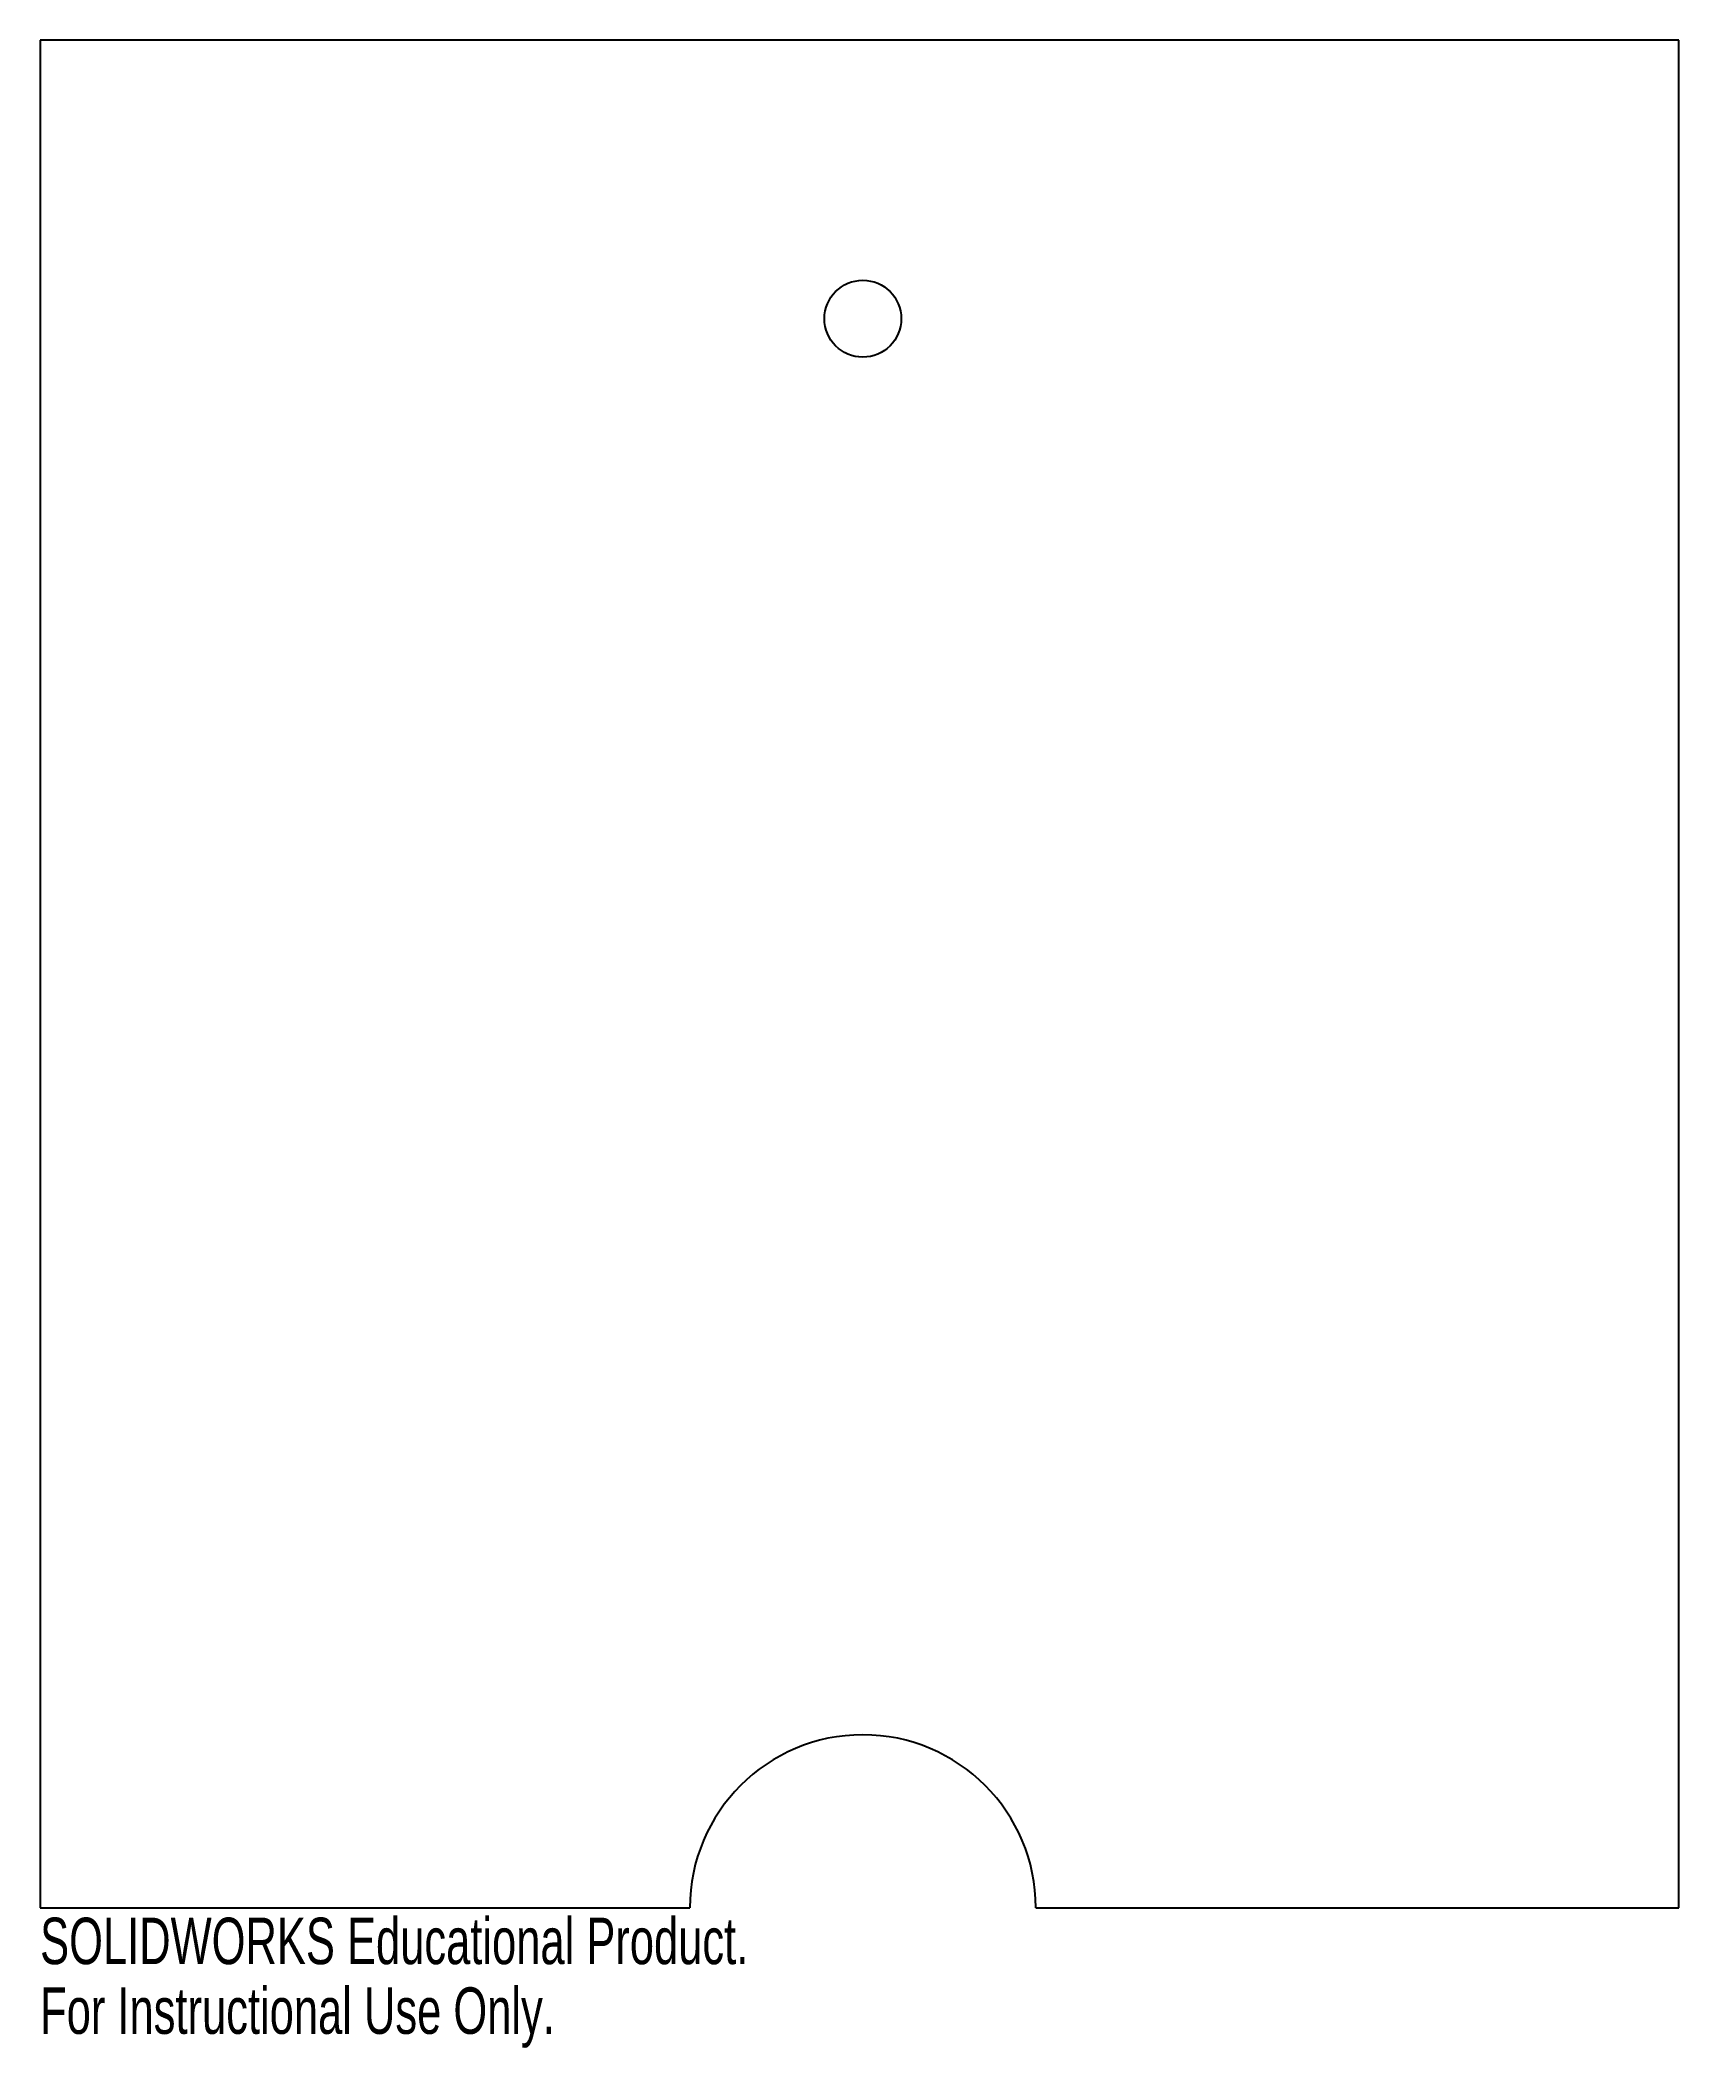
# Model space of a CAD drawing. Header units: millimetres. Extents: x -135 to 35, y -127 to 82.
import ezdxf

# ---------------------------------------------------------------- set-up
doc = ezdxf.new("R2010")
doc.units = ezdxf.units.MM
doc.styles.add('SLDTEXTSTYLE0', font='TXT', dxfattribs={"width": 0.7})

msp = doc.modelspace()

# ---------------------------------------------------------------- linework, layer by layer
at = {"color": 7, "linetype": 'Continuous', "lineweight": 25}
for p, q in [((35.35, 81.57), (-135.15, 81.57)), ((-135.15, 81.57), (-135.15, -112.7)), ((35.35, -112.7), (35.35, 81.57)), ((-135.15, -112.7), (-67.55, -112.7)), ((-31.55, -112.7), (35.35, -112.7))]:
    msp.add_line(p, q, dxfattribs=at)
msp.add_circle((-49.55, 52.6), 4, dxfattribs=at)
msp.add_arc((-49.55, -112.7), 18, 0, 180, dxfattribs=at)

# ---------------------------------------------------------------- texts
at = {"color": 7, "linetype": 'Continuous', "char_height": 4.8336, "attachment_point": 1, "style": 'SLDTEXTSTYLE0'}
for s, insert in [('SOLIDWORKS Educational Product.', (-135.15, -113.72)), ('For Instructional Use Only.', (-135.15, -120.97))]:
    msp.add_mtext(s, dxfattribs=dict(at, insert=insert))

doc.saveas('drawing.dxf')
